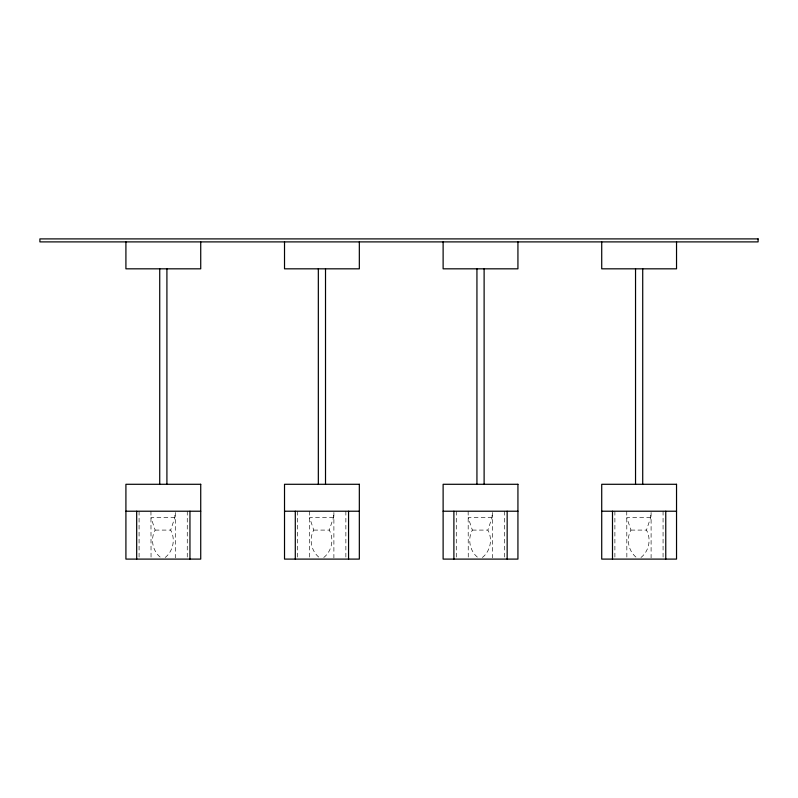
<?xml version="1.0" encoding="UTF-8"?>
<svg xmlns="http://www.w3.org/2000/svg" width="798" height="798" viewBox="0 0 798 798"><rect width="100%" height="100%" fill="white"/><g stroke="black" fill="none" stroke-linecap="round" stroke-linejoin="round"><path stroke-width="0.6" stroke-dasharray="3.99 2.99" d="M165.156 557.513C173.236 551.199 175.68 539.039 170.672 530.091L174.862 517.523L174.862 512.266M323.759 557.513C331.838 551.199 334.282 539.039 329.275 530.091L333.464 517.523L333.464 512.266M482.361 557.513C490.441 551.199 492.885 539.039 487.877 530.091L492.067 517.523L492.067 512.266M640.964 557.513C649.043 551.199 651.487 539.039 646.48 530.091L650.669 517.523L650.669 512.266M174.862 517.523L150.952 517.523L155.141 530.091C150.134 539.039 152.578 551.199 160.657 557.513M333.464 517.523L309.554 517.523L313.744 530.091C308.736 539.039 311.18 551.199 319.26 557.513M492.067 517.523L468.157 517.523L472.346 530.091C467.339 539.039 469.783 551.199 477.862 557.513M650.669 517.523L626.759 517.523L630.949 530.091C625.941 539.039 628.385 551.199 636.465 557.513M155.141 530.091L170.672 530.091M313.744 530.091L329.275 530.091M472.346 530.091L487.877 530.091M630.949 530.091L646.48 530.091M663.068 511.219L663.068 557.872M651.098 512.446L651.098 557.872M626.759 511.219L626.859 557.872M614.889 511.219L614.889 557.872M504.466 511.219L504.466 557.872M492.496 512.446L492.496 557.872M468.157 511.219L468.256 557.872M456.286 511.219L456.286 557.872M345.863 511.219L345.863 557.872M333.893 512.446L333.893 557.872M309.554 511.219L309.654 557.872M297.684 511.219L297.684 557.872M187.261 511.219L187.261 557.872M175.291 512.446L175.291 557.872M150.952 511.219L151.051 557.872M139.081 511.219L139.081 557.872"/><path stroke-width="1.2" d="M125.914 511.219L200.727 511.219M284.517 511.219L359.329 511.219M443.119 511.219L517.932 511.219M601.722 511.219L676.534 511.219M676.534 241.894L676.534 268.826L601.722 268.826L601.722 241.894M665.761 511.219L665.761 559.099M642.719 268.826L642.719 484.286M635.537 268.826L635.537 484.286M612.495 511.219L612.495 559.099M517.932 241.894L517.932 268.826L443.119 268.826L443.119 241.894M507.159 511.219L507.159 559.099M484.117 268.826L484.117 484.286M476.935 268.826L476.935 484.286M453.892 511.219L453.892 559.099M359.329 241.894L359.329 268.826L284.517 268.826L284.517 241.894M348.556 511.219L348.556 559.099M325.514 268.826L325.514 484.286M318.332 268.826L318.332 484.286M295.29 511.219L295.29 559.099M200.727 241.894L200.727 268.826L125.914 268.826L125.914 241.894M189.954 511.219L189.954 559.099M166.912 268.826L166.912 484.286M159.73 268.826L159.73 484.286M136.687 511.219L136.687 559.099M758.1 238.901L39.9 238.901L39.9 241.894L758.1 241.894L758.1 238.901M200.727 484.286L125.914 484.286L125.914 559.099L200.727 559.099L200.727 484.286M359.329 484.286L284.517 484.286L284.517 559.099L359.329 559.099L359.329 484.286M517.932 484.286L443.119 484.286L443.119 559.099L517.932 559.099L517.932 484.286M676.534 484.286L601.722 484.286L601.722 559.099L676.534 559.099L676.534 484.286"/></g></svg>
